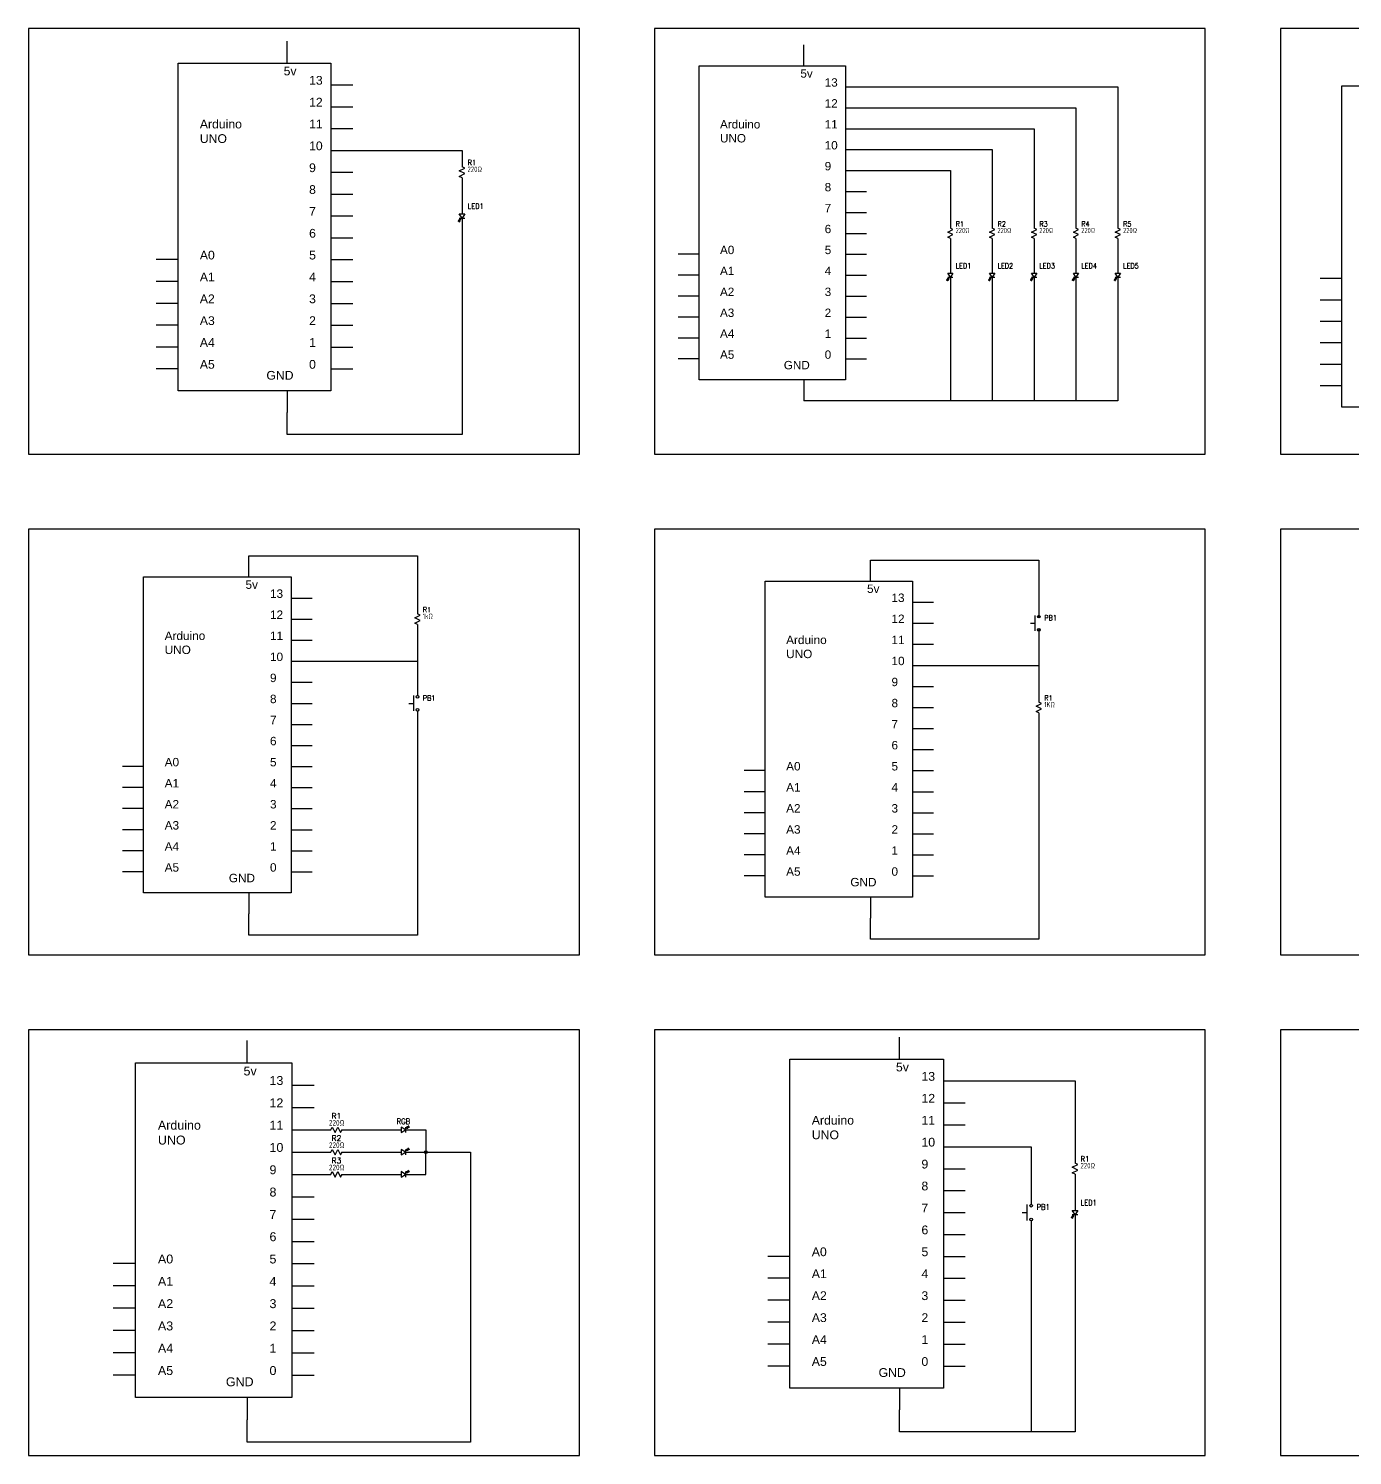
# Model space of a CAD drawing. Header units: inches. Extents: x 0 to 74, y -10 to 48.5.
# Drawn here: x 0 to 26.44, y 20 to 48.5 of the extents above; entities that cross this region are included whole.
import ezdxf
from ezdxf.enums import TextEntityAlignment as Align

# ---------------------------------------------------------------- set-up
doc = ezdxf.new("R2010")
doc.units = ezdxf.units.IN
doc.header["$MEASUREMENT"] = 0
for name, color, linetype in [('MISC', 7, 'Continuous'), ('SYMS', 7, 'Continuous'), ('TAGS', 150, 'Continuous'), ('WIRES', 7, 'Continuous')]:
    doc.layers.add(name, color=color, linetype=linetype)
doc.styles.get("Standard").update_dxf_attribs({"font": 'arial.ttf'})
doc.styles.add('WD', font='romans.shx')

# ---------------------------------------------------------------- blocks, each defined once
blk = doc.blocks.new('VRE1')
for p, q in [((-0.062, 0.031), (0.062, 0.094)), ((0.062, -0.031), (-0.062, 0.031)), ((0.062, 0.094), (0, 0.125)), ((-0.062, -0.094), (0.062, -0.031)), ((0, -0.125), (-0.062, -0.094))]:
    blk.add_line(p, q)
at = {"style": 'WD'}
for tag, p, width in [('INST', (0.219, 0.488), 0.7), ('LOC', (0.219, 0.318), 0.7), ('TAG1', (0.127, 0.162), 0.9), ('RATING1', (0.125, 0.006), 0.7), ('RATING2', (0.125, -0.151), 0.7), ('DESC1', (0.129, -0.307), 0.7), ('DESC2', (0.129, -0.463), 0.7)]:
    blk.add_attdef(tag, p, '', height=0.125, dxfattribs=dict(at, width=width))
at = {"linetype": 'Continuous', "style": 'WD', "flags": 8}
blk.add_attdef('TERM01', text='', height=0.125, dxfattribs=at).set_placement((-0.055, 0.144), align=Align.RIGHT)
at = {"style": 'WD', "flags": 9}
blk.add_attdef('FAMILY', (-0.184, 0.08), '', height=0.01, rotation=90, dxfattribs=at)
at = {"linetype": 'Continuous', "style": 'WD', "flags": 9}
for tag, p in [('CAT', (-0.139, 0.105)), ('MFG', (-0.12, 0.103)), ('ASSYCODE', (-0.094, 0.094))]:
    blk.add_attdef(tag, text='', height=0.01, rotation=90, dxfattribs=at).set_placement(p, align=Align.CENTER)
at = {"color": 7, "style": 'WD', "flags": 1}
for tag, p in [('X2TERM01', (0, 0.125)), ('X8TERM02', (0, -0.125))]:
    blk.add_attdef(tag, p, '', height=0.0125, dxfattribs=at)
at = {"linetype": 'Continuous', "style": 'WD', "flags": 8}
blk.add_attdef('TERM02', text='', height=0.125, dxfattribs=at).set_placement((-0.041, -0.151), align=Align.TOP_RIGHT)
blk = doc.blocks.new('VDI1LED')
h = blk.add_hatch(color=256)
h.dxf.hatch_style = 1
h.paths.add_polyline_path([(-0.09, -0.124), (-0.078, -0.118), (-0.083, -0.114), (-0.088, -0.11)])
h = blk.add_hatch(color=256)
h.dxf.hatch_style = 1
h.paths.add_polyline_path([(-0.069, -0.138), (-0.056, -0.131), (-0.061, -0.128), (-0.066, -0.124)])
for p, q in [((0, -0.047), (-0.062, 0.047)), ((-0.062, 0.047), (0.062, 0.047)), ((0.062, 0.047), (0, -0.047)), ((-0.088, -0.11), (-0.09, -0.124)), ((-0.078, -0.118), (-0.09, -0.124)), ((-0.083, -0.114), (-0.088, -0.11)), ((-0.075, -0.103), (-0.083, -0.114)), ((-0.083, -0.114), (-0.078, -0.118)), ((-0.061, -0.083), (-0.076, -0.087)), ((-0.076, -0.087), (-0.075, -0.103)), ((-0.066, -0.124), (-0.069, -0.138)), ((-0.056, -0.131), (-0.069, -0.138)), ((-0.061, -0.128), (-0.066, -0.124)), ((-0.062, -0.047), (0.062, -0.047)), ((-0.047, -0.062), (-0.061, -0.066)), ((-0.061, -0.066), (-0.061, -0.083)), ((-0.053, -0.116), (-0.061, -0.128)), ((-0.061, -0.128), (-0.056, -0.131)), ((-0.039, -0.096), (-0.054, -0.1)), ((-0.054, -0.1), (-0.053, -0.116)), ((-0.025, -0.075), (-0.039, -0.08)), ((-0.039, -0.08), (-0.039, -0.096))]:
    blk.add_line(p, q)
at = {"style": 'WD'}
for tag, p, width in [('INST', (0.219, 0.488), 0.7), ('LOC', (0.219, 0.318), 0.7), ('TAG1', (0.127, 0.162), 0.9), ('RATING1', (0.125, 0.006), 0.7), ('RATING2', (0.125, -0.151), 0.7), ('DESC1', (0.129, -0.307), 0.7), ('DESC2', (0.129, -0.463), 0.7)]:
    blk.add_attdef(tag, p, '', height=0.125, dxfattribs=dict(at, width=width))
at = {"style": 'WD', "flags": 8}
blk.add_attdef('TERM01', text='', height=0.125, dxfattribs=at).set_placement((-0.055, 0.066), align=Align.RIGHT)
at = {"style": 'WD', "flags": 9}
for tag, p in [('FAMILY', (-0.184, 0.205)), ('WDBLKNAM', (-0.164, 0.205))]:
    blk.add_attdef(tag, p, '', height=0.01, rotation=90, dxfattribs=at)
for tag, p in [('CAT', (-0.139, 0.23)), ('MFG', (-0.12, 0.228)), ('ASSYCODE', (-0.094, 0.219))]:
    blk.add_attdef(tag, text='', height=0.01, rotation=90, dxfattribs=at).set_placement(p, align=Align.CENTER)
at = {"style": 'WD', "flags": 1}
for tag, p in [('X2TERM01', (0, 0.047)), ('X8TERM02', (0, -0.047))]:
    blk.add_attdef(tag, p, '', height=0.0125, dxfattribs=at)
at = {"style": 'WD', "flags": 8}
blk.add_attdef('TERM02', text='', height=0.125, dxfattribs=at).set_placement((-0.041, -0.173), align=Align.TOP_RIGHT)
blk = doc.blocks.new('VPB11')
for p, q in [((-0.202, 0), (-0.094, 0)), ((-0.094, 0.185), (-0.094, -0.18))]:
    blk.add_line(p, q)
for centre in [(0, 0.156), (0, -0.156)]:
    blk.add_circle(centre, 0.0312)
at = {"linetype": 'Continuous', "style": 'WD'}
for tag, height, flags, p in [('TERM01', 0.125, 8, (-0.055, 0.222)), ('MFG', 0.01, 9, (-0.142, -0.088)), ('CAT', 0.01, 9, (-0.142, -0.073))]:
    blk.add_attdef(tag, text='', height=height, dxfattribs=dict(at, flags=flags)).set_placement(p, align=Align.RIGHT)
at = {"style": 'WD'}
for tag, p, width in [('INST', (0.127, 0.39), 0.7), ('LOC', (0.127, 0.221), 0.7), ('TAG1', (0.127, 0.064), 0.9), ('XREF', (0.129, -0.09), 0.7), ('DESC1', (0.129, -0.242), 0.7), ('DESC2', (0.129, -0.398), 0.7)]:
    blk.add_attdef(tag, p, '', height=0.125, dxfattribs=dict(at, width=width))
at = {"color": 7, "style": 'WD'}
for tag, p in [('X4LINK', (-0.266, 0)), ('X1LINK', (0, 0))]:
    blk.add_attdef(tag, p, '', height=0.01, dxfattribs=at)
at = {"color": 7, "style": 'WD', "flags": 1}
for tag, p in [('X2TERM01', (0, 0.188)), ('X8TERM02', (0, -0.188))]:
    blk.add_attdef(tag, p, '', height=0.0125, dxfattribs=at)
at = {"linetype": 'Continuous', "style": 'WD', "flags": 8}
blk.add_attdef('TERM02', text='', height=0.125, dxfattribs=at).set_placement((-0.041, -0.229), align=Align.TOP_RIGHT)
at = {"style": 'WD'}
for tag, flags, p in [('CONTACT', 1, (-0.142, -0.053)), ('FAMILY', 9, (-0.142, -0.036))]:
    blk.add_attdef(tag, text='', height=0.01, dxfattribs=dict(at, flags=flags)).set_placement(p, align=Align.RIGHT)
at = {"linetype": 'Continuous', "style": 'WD', "flags": 9}
blk.add_attdef('ASSYCODE', text='', height=0.01, dxfattribs=at).set_placement((-0.155, -0.106), align=Align.CENTER)
blk = doc.blocks.new('WDDOT')
for radius in [0.03, 0.0187, 0.00929]:
    blk.add_circle((0, 0), radius)
blk = doc.blocks.new('HRE1')
for p, q in [((-0.125, 0), (-0.094, 0.062)), ((-0.094, 0.062), (-0.031, -0.062)), ((-0.031, -0.062), (0.031, 0.062)), ((0.031, 0.062), (0.094, -0.062)), ((0.094, -0.062), (0.125, 0))]:
    blk.add_line(p, q)
at = {"style": 'WD'}
for tag, width, p in [('INST', 0.7, (0, 0.888)), ('DESC1', 0.7, (0, 0.562)), ('LOC', 0.7, (0, 0.719)), ('DESC2', 0.7, (0, 0.406)), ('RATING1', 0.9, (0.006, 0.094))]:
    blk.add_attdef(tag, text='', height=0.125, dxfattribs=dict(at, width=width)).set_placement(p, align=Align.CENTER)
blk.add_attdef('TAG1', text='', height=0.125, dxfattribs=at).set_placement((0, 0.25), align=Align.CENTER)
for tag, p, height, flags in [('X4TERM01', (-0.125, 0), 0.0125, 1), ('X1TERM02', (0.125, 0), 0.0125, 1), ('FAMILY', (0.205, 0.152), 0.01, 9)]:
    blk.add_attdef(tag, p, '', height=height, dxfattribs=dict(at, flags=flags))
at = {"linetype": 'Continuous', "style": 'WD', "flags": 9}
for tag, p in [('ASSYCODE', (0.219, 0.062)), ('MFG', (0.228, 0.089)), ('CAT', (0.23, 0.108))]:
    blk.add_attdef(tag, text='', height=0.01, dxfattribs=at).set_placement(p, align=Align.CENTER)
at = {"linetype": 'Continuous', "style": 'WD', "flags": 8}
blk.add_attdef('TERM01', text='', height=0.125, dxfattribs=at).set_placement((-0.219, -0.031), align=Align.TOP_RIGHT)
at = {"style": 'WD', "width": 0.9}
blk.add_attdef('RATING2', text='', height=0.125, dxfattribs=at).set_placement((0.006, -0.188), align=Align.TOP_CENTER)
at = {"linetype": 'Continuous', "style": 'WD', "flags": 8}
blk.add_attdef('TERM02', text='', height=0.125, dxfattribs=at).set_placement((0.219, -0.031), align=Align.TOP_LEFT)
blk = doc.blocks.new('HDI1LED')
h = blk.add_hatch(color=256)
h.dxf.hatch_style = 1
h.paths.add_polyline_path([(0.109, 0.089), (0.113, 0.084), (0.117, 0.079), (0.123, 0.092)])
h = blk.add_hatch(color=256)
h.dxf.hatch_style = 1
h.paths.add_polyline_path([(0.123, 0.068), (0.127, 0.063), (0.13, 0.058), (0.137, 0.07)])
for p, q in [((0.047, 0), (-0.047, 0.062)), ((-0.047, 0.062), (-0.047, -0.062)), ((-0.047, -0.062), (0.047, 0)), ((0.047, 0.062), (0.047, -0.062)), ((0.061, 0.047), (0.065, 0.062)), ((0.065, 0.062), (0.082, 0.062)), ((0.075, 0.026), (0.079, 0.04)), ((0.079, 0.04), (0.096, 0.04)), ((0.082, 0.062), (0.085, 0.076)), ((0.085, 0.076), (0.101, 0.076)), ((0.096, 0.04), (0.099, 0.055)), ((0.099, 0.055), (0.115, 0.054)), ((0.101, 0.076), (0.113, 0.084)), ((0.109, 0.089), (0.123, 0.092)), ((0.113, 0.084), (0.109, 0.089)), ((0.113, 0.084), (0.117, 0.079)), ((0.115, 0.054), (0.127, 0.063)), ((0.117, 0.079), (0.123, 0.092)), ((0.123, 0.068), (0.137, 0.07)), ((0.127, 0.063), (0.123, 0.068)), ((0.127, 0.063), (0.13, 0.058)), ((0.13, 0.058), (0.137, 0.07))]:
    blk.add_line(p, q)
at = {"style": 'WD'}
for tag, height, width, p in [('INST', 0.1, 0.7, (0, 0.438)), ('LOC', 0.1, 0.7, (0, 0.297)), ('TAG1', 0.125, 0.9, (0, 0.125)), ('RATING1', 0.1, 0.8, (0.006, -0.312)), ('DESC1', 0.125, 0.9, (0, -0.625)), ('DESC2', 0.125, 0.9, (0, -0.781))]:
    blk.add_attdef(tag, text='', height=height, dxfattribs=dict(at, width=width)).set_placement(p, align=Align.CENTER)
for tag, p, height, flags in [('X4TERM01', (-0.047, 0), 0.0125, 1), ('X1TERM02', (0.047, 0), 0.0125, 1), ('FAMILY', (0.205, 0.152), 0.01, 9), ('WDBLKNAM', (0.205, 0.133), 0.01, 9)]:
    blk.add_attdef(tag, p, '', height=height, dxfattribs=dict(at, flags=flags))
at = {"style": 'WD', "flags": 9}
for tag, p in [('ASSYCODE', (0.219, 0.062)), ('MFG', (0.228, 0.089)), ('CAT', (0.23, 0.108))]:
    blk.add_attdef(tag, text='', height=0.01, dxfattribs=at).set_placement(p, align=Align.CENTER)
at = {"style": 'WD', "flags": 8}
blk.add_attdef('TERM01', text='', height=0.125, dxfattribs=at).set_placement((-0.125, -0.031), align=Align.TOP_RIGHT)
blk.add_attdef('TERM02', text='', height=0.125, dxfattribs=at).set_placement((0.109, -0.031), align=Align.TOP_LEFT)
at = {"style": 'WD', "width": 0.8}
blk.add_attdef('RATING2', text='', height=0.1, dxfattribs=at).set_placement((0.006, -0.484), align=Align.BOTTOM_CENTER)

msp = doc.modelspace()

# ---------------------------------------------------------------- linework, layer by layer
for points in [[(0, 40), (11, 40), (11, 48.5), (0, 48.5)], [(12.5, 40), (23.5, 40), (23.5, 48.5), (12.5, 48.5)], [(25, 40), (36, 40), (36, 48.5), (25, 48.5)], [(2.985, 47.811), (6.039, 47.811), (6.039, 41.266), (2.985, 41.266)], [(13.391, 47.755), (16.318, 47.755), (16.318, 41.482), (13.391, 41.482)], [(26.226, 47.356), (29.221, 47.356), (29.221, 40.937), (26.226, 40.937)], [(0, 30), (11, 30), (11, 38.5), (0, 38.5)], [(12.5, 30), (23.5, 30), (23.5, 38.5), (12.5, 38.5)], [(25, 30), (36, 30), (36, 38.5), (25, 38.5)], [(2.298, 37.546), (5.243, 37.546), (5.243, 31.236), (2.298, 31.236)], [(14.71, 37.464), (17.654, 37.464), (17.654, 31.154), (14.71, 31.154)], [(0, 20), (11, 20), (11, 28.5), (0, 28.5)], [(12.5, 20), (23.5, 20), (23.5, 28.5), (12.5, 28.5)], [(25, 20), (36, 20), (36, 28.5), (25, 28.5)], [(2.138, 27.841), (5.258, 27.841), (5.258, 21.157), (2.138, 21.157)], [(15.204, 27.918), (18.27, 27.918), (18.27, 21.347), (15.204, 21.347)]]:
    msp.add_lwpolyline(points, close=True)
at = {"layer": 'WIRES'}
for p, q in [((5.166, 47.811), (5.166, 48.247)), ((15.482, 47.755), (15.482, 48.173)), ((6.039, 47.374), (6.475, 47.374)), ((16.318, 47.336), (16.736, 47.336)), ((16.736, 47.336), (21.755, 47.336)), ((21.755, 47.336), (21.755, 44.514)), ((6.039, 46.938), (6.475, 46.938)), ((16.318, 46.918), (16.736, 46.918)), ((16.736, 46.918), (20.918, 46.918)), ((20.918, 46.918), (20.918, 44.514)), ((6.039, 46.502), (6.475, 46.502)), ((16.318, 46.5), (16.736, 46.5)), ((16.736, 46.5), (20.082, 46.5)), ((20.082, 46.5), (20.082, 44.514)), ((6.039, 46.065), (6.475, 46.065)), ((6.475, 46.065), (8.657, 46.065)), ((8.657, 46.065), (8.657, 45.738)), ((16.318, 46.082), (16.736, 46.082)), ((16.736, 46.082), (19.245, 46.082)), ((19.245, 46.082), (19.245, 44.514)), ((6.039, 45.629), (6.475, 45.629)), ((16.318, 45.664), (16.736, 45.664)), ((16.736, 45.664), (18.409, 45.664)), ((18.409, 45.664), (18.409, 44.514)), ((8.657, 45.52), (8.657, 44.797)), ((6.039, 45.193), (6.475, 45.193)), ((16.318, 45.245), (16.736, 45.245)), ((6.039, 44.756), (6.475, 44.756)), ((16.318, 44.827), (16.736, 44.827)), ((8.657, 44.715), (8.657, 40.393)), ((6.039, 44.32), (6.475, 44.32)), ((16.318, 44.409), (16.736, 44.409)), ((18.409, 44.305), (18.409, 43.612)), ((19.245, 44.305), (19.245, 43.612)), ((20.082, 44.305), (20.082, 43.612)), ((20.918, 44.305), (20.918, 43.612)), ((21.755, 44.305), (21.755, 43.612)), ((13.391, 43.991), (12.973, 43.991)), ((16.318, 43.991), (16.736, 43.991)), ((2.985, 43.884), (2.548, 43.884)), ((6.039, 43.884), (6.475, 43.884)), ((2.985, 43.447), (2.548, 43.447)), ((6.039, 43.447), (6.475, 43.447)), ((13.391, 43.573), (12.973, 43.573)), ((16.318, 43.573), (16.736, 43.573)), ((18.409, 43.534), (18.409, 41.064)), ((19.245, 43.534), (19.245, 41.064)), ((20.082, 43.534), (20.082, 41.064)), ((20.918, 43.534), (20.918, 41.064)), ((21.755, 43.534), (21.755, 41.064)), ((26.226, 43.505), (25.798, 43.505)), ((13.391, 43.155), (12.973, 43.155)), ((16.318, 43.155), (16.736, 43.155)), ((26.226, 43.077), (25.798, 43.077)), ((2.985, 43.011), (2.548, 43.011)), ((6.039, 43.011), (6.475, 43.011)), ((2.985, 42.575), (2.548, 42.575)), ((6.039, 42.575), (6.475, 42.575)), ((13.391, 42.736), (12.973, 42.736)), ((16.318, 42.736), (16.736, 42.736)), ((26.226, 42.649), (25.798, 42.649)), ((13.391, 42.318), (12.973, 42.318)), ((16.318, 42.318), (16.736, 42.318)), ((26.226, 42.221), (25.798, 42.221)), ((2.985, 42.138), (2.548, 42.138)), ((6.039, 42.138), (6.475, 42.138)), ((13.391, 41.9), (12.973, 41.9)), ((16.318, 41.9), (16.736, 41.9)), ((2.985, 41.702), (2.548, 41.702)), ((6.039, 41.702), (6.475, 41.702)), ((26.226, 41.793), (25.798, 41.793)), ((15.482, 41.482), (15.482, 41.064)), ((26.226, 41.365), (25.798, 41.365)), ((5.166, 41.266), (5.166, 40.829)), ((18.409, 41.064), (15.482, 41.064)), ((19.245, 41.064), (18.409, 41.064)), ((20.082, 41.064), (19.245, 41.064)), ((20.918, 41.064), (20.082, 41.064)), ((21.755, 41.064), (20.5, 41.064)), ((5.166, 40.393), (5.166, 40.829)), ((8.657, 40.393), (5.166, 40.393)), ((4.402, 37.546), (4.402, 37.967)), ((4.402, 37.967), (7.767, 37.967)), ((7.767, 37.967), (7.767, 36.81)), ((16.813, 37.464), (16.813, 37.885)), ((16.813, 37.885), (20.178, 37.885)), ((20.178, 37.885), (20.178, 36.728)), ((5.243, 37.125), (5.664, 37.125)), ((17.654, 37.043), (18.075, 37.043)), ((20.178, 37.043), (20.178, 36.78)), ((5.243, 36.705), (5.664, 36.705)), ((7.767, 36.6), (7.767, 35.18)), ((17.654, 36.623), (18.075, 36.623)), ((20.178, 36.518), (20.178, 35.098)), ((5.243, 36.284), (5.664, 36.284)), ((17.654, 36.202), (18.075, 36.202)), ((20.178, 36.465), (20.178, 36.202)), ((5.243, 35.863), (5.664, 35.863)), ((5.664, 35.863), (7.767, 35.863)), ((17.654, 35.781), (18.075, 35.781)), ((18.075, 35.781), (20.178, 35.781)), ((5.243, 35.443), (5.664, 35.443)), ((17.654, 35.361), (18.075, 35.361)), ((20.178, 35.361), (20.178, 35.045)), ((5.243, 35.022), (5.664, 35.022)), ((7.767, 34.864), (7.767, 30.395)), ((17.654, 34.94), (18.075, 34.94)), ((20.178, 34.835), (20.178, 34.519)), ((20.178, 34.782), (20.178, 30.313)), ((5.243, 34.602), (5.664, 34.602)), ((17.654, 34.519), (18.075, 34.519)), ((5.243, 34.181), (5.664, 34.181)), ((17.654, 34.099), (18.075, 34.099)), ((2.298, 33.76), (1.878, 33.76)), ((5.243, 33.76), (5.664, 33.76)), ((14.71, 33.678), (14.289, 33.678)), ((17.654, 33.678), (18.075, 33.678)), ((2.298, 33.34), (1.878, 33.34)), ((5.243, 33.34), (5.664, 33.34)), ((14.71, 33.257), (14.289, 33.257)), ((17.654, 33.257), (18.075, 33.257)), ((2.298, 32.919), (1.878, 32.919)), ((5.243, 32.919), (5.664, 32.919)), ((14.71, 32.837), (14.289, 32.837)), ((17.654, 32.837), (18.075, 32.837)), ((2.298, 32.498), (1.878, 32.498)), ((5.243, 32.498), (5.664, 32.498)), ((14.71, 32.416), (14.289, 32.416)), ((17.654, 32.416), (18.075, 32.416)), ((2.298, 32.078), (1.878, 32.078)), ((5.243, 32.078), (5.664, 32.078)), ((14.71, 31.995), (14.289, 31.995)), ((17.654, 31.995), (18.075, 31.995)), ((2.298, 31.657), (1.878, 31.657)), ((5.243, 31.657), (5.664, 31.657)), ((14.71, 31.575), (14.289, 31.575)), ((17.654, 31.575), (18.075, 31.575)), ((4.402, 31.236), (4.402, 30.816)), ((16.813, 31.154), (16.813, 30.733)), ((4.402, 30.395), (4.402, 30.816)), ((16.813, 30.313), (16.813, 30.733)), ((7.767, 30.395), (4.402, 30.395)), ((20.178, 30.313), (16.813, 30.313)), ((4.366, 27.841), (4.366, 28.287)), ((17.394, 27.918), (17.394, 28.356)), ((5.258, 27.396), (5.703, 27.396)), ((18.27, 27.48), (18.708, 27.48)), ((18.708, 27.48), (20.899, 27.48)), ((20.899, 27.48), (20.899, 25.837)), ((5.258, 26.95), (5.703, 26.95)), ((18.27, 27.042), (18.708, 27.042)), ((18.27, 26.604), (18.708, 26.604)), ((5.258, 26.504), (5.703, 26.504)), ((5.703, 26.504), (6.038, 26.504)), ((6.26, 26.504), (7.444, 26.504)), ((7.528, 26.504), (7.932, 26.504)), ((7.932, 26.504), (7.932, 26.059)), ((5.258, 26.059), (5.703, 26.059)), ((5.703, 26.059), (6.038, 26.059)), ((6.26, 26.059), (7.444, 26.059)), ((7.528, 26.059), (7.932, 26.059)), ((7.932, 26.059), (8.823, 26.059)), ((7.932, 25.613), (7.932, 26.059)), ((8.823, 26.059), (8.823, 20.265)), ((18.27, 26.166), (18.708, 26.166)), ((18.708, 26.166), (20.022, 26.166)), ((20.022, 26.166), (20.022, 25.016)), ((18.27, 25.728), (18.708, 25.728)), ((5.258, 25.613), (5.703, 25.613)), ((5.703, 25.613), (6.038, 25.613)), ((6.26, 25.613), (7.444, 25.613)), ((7.528, 25.613), (7.932, 25.613)), ((20.899, 25.618), (20.899, 24.893)), ((5.258, 25.167), (5.703, 25.167)), ((18.27, 25.29), (18.708, 25.29)), ((18.27, 24.852), (18.708, 24.852)), ((20.899, 24.811), (20.899, 20.471)), ((5.258, 24.722), (5.703, 24.722)), ((20.022, 24.687), (20.022, 20.471)), ((5.258, 24.276), (5.703, 24.276)), ((18.27, 24.414), (18.708, 24.414)), ((15.204, 23.976), (14.766, 23.976)), ((18.27, 23.976), (18.708, 23.976)), ((2.138, 23.831), (1.693, 23.831)), ((5.258, 23.831), (5.703, 23.831)), ((2.138, 23.385), (1.693, 23.385)), ((5.258, 23.385), (5.703, 23.385)), ((15.204, 23.538), (14.766, 23.538)), ((18.27, 23.538), (18.708, 23.538)), ((15.204, 23.099), (14.766, 23.099)), ((18.27, 23.099), (18.708, 23.099)), ((2.138, 22.939), (1.693, 22.939)), ((5.258, 22.939), (5.703, 22.939)), ((15.204, 22.661), (14.766, 22.661)), ((18.27, 22.661), (18.708, 22.661)), ((2.138, 22.494), (1.693, 22.494)), ((5.258, 22.494), (5.703, 22.494)), ((2.138, 22.048), (1.693, 22.048)), ((5.258, 22.048), (5.703, 22.048)), ((15.204, 22.223), (14.766, 22.223)), ((18.27, 22.223), (18.708, 22.223)), ((15.204, 21.785), (14.766, 21.785)), ((18.27, 21.785), (18.708, 21.785)), ((2.138, 21.602), (1.693, 21.602)), ((5.258, 21.602), (5.703, 21.602)), ((4.366, 21.157), (4.366, 20.711)), ((17.394, 21.347), (17.394, 20.909)), ((17.394, 20.471), (17.394, 20.909)), ((4.366, 20.265), (4.366, 20.711)), ((8.823, 20.265), (4.366, 20.265)), ((20.899, 20.471), (17.394, 20.471))]:
    msp.add_line(p, q, dxfattribs=at)

# ---------------------------------------------------------------- block references
at = {"layer": 'SYMS'}
ref = msp.add_blockref('VRE1', (8.657, 45.629), dxfattribs=dict(at, xscale=0.872672899201095, yscale=0.872672899201095, zscale=0.872672899201095))
ref.add_attrib('RATING1', '220Ω', (8.766, 45.634), dxfattribs={"layer": 'MISC', "height": 0.1091, "style": 'WD', "width": 0.7})
ref.add_attrib('TAG1', 'R1', (8.768, 45.77), dxfattribs={"layer": 'TAGS', "height": 0.1091, "style": 'WD', "width": 0.9})
ref = msp.add_blockref('VDI1LED', (8.657, 44.756), dxfattribs=dict(at, xscale=0.872672899201095, yscale=0.872672899201095, zscale=0.872672899201095))
ref.add_attrib('TAG1', 'LED1', (8.768, 44.898), dxfattribs={"layer": 'TAGS', "height": 0.1091, "style": 'WD', "width": 0.9})
ref = msp.add_blockref('VRE1', (18.409, 44.409), dxfattribs=dict(at, xscale=0.836363512195426, yscale=0.836363512195426, zscale=0.836363512195426))
ref.add_attrib('RATING1', '220Ω', (18.514, 44.414), dxfattribs={"layer": 'MISC', "height": 0.1045, "style": 'WD', "width": 0.7})
ref.add_attrib('TAG1', 'R1', (18.515, 44.544), dxfattribs={"layer": 'TAGS', "height": 0.1045, "style": 'WD', "width": 0.9})
ref = msp.add_blockref('VRE1', (19.245, 44.409), dxfattribs=dict(at, xscale=0.836363512195426, yscale=0.836363512195426, zscale=0.836363512195426))
ref.add_attrib('RATING1', '220Ω', (19.35, 44.414), dxfattribs={"layer": 'MISC', "height": 0.1045, "style": 'WD', "width": 0.7})
ref.add_attrib('TAG1', 'R2', (19.352, 44.544), dxfattribs={"layer": 'TAGS', "height": 0.1045, "style": 'WD', "width": 0.9})
ref = msp.add_blockref('VRE1', (20.082, 44.409), dxfattribs=dict(at, xscale=0.836363512195426, yscale=0.836363512195426, zscale=0.836363512195426))
ref.add_attrib('RATING1', '220Ω', (20.186, 44.414), dxfattribs={"layer": 'MISC', "height": 0.1045, "style": 'WD', "width": 0.7})
ref.add_attrib('TAG1', 'R3', (20.188, 44.544), dxfattribs={"layer": 'TAGS', "height": 0.1045, "style": 'WD', "width": 0.9})
ref = msp.add_blockref('VRE1', (20.918, 44.409), dxfattribs=dict(at, xscale=0.836363512195426, yscale=0.836363512195426, zscale=0.836363512195426))
ref.add_attrib('RATING1', '220Ω', (21.023, 44.414), dxfattribs={"layer": 'MISC', "height": 0.1045, "style": 'WD', "width": 0.7})
ref.add_attrib('TAG1', 'R4', (21.024, 44.544), dxfattribs={"layer": 'TAGS', "height": 0.1045, "style": 'WD', "width": 0.9})
ref = msp.add_blockref('VRE1', (21.755, 44.409), dxfattribs=dict(at, xscale=0.836363512195426, yscale=0.836363512195426, zscale=0.836363512195426))
ref.add_attrib('RATING1', '220Ω', (21.859, 44.414), dxfattribs={"layer": 'MISC', "height": 0.1045, "style": 'WD', "width": 0.7})
ref.add_attrib('TAG1', 'R5', (21.861, 44.544), dxfattribs={"layer": 'TAGS', "height": 0.1045, "style": 'WD', "width": 0.9})
ref = msp.add_blockref('VDI1LED', (18.409, 43.573), dxfattribs=dict(at, xscale=0.836363512195426, yscale=0.836363512195426, zscale=0.836363512195426))
ref.add_attrib('TAG1', 'LED1', (18.515, 43.708), dxfattribs={"layer": 'TAGS', "height": 0.1045, "style": 'WD', "width": 0.9})
ref = msp.add_blockref('VDI1LED', (19.245, 43.573), dxfattribs=dict(at, xscale=0.836363512195426, yscale=0.836363512195426, zscale=0.836363512195426))
ref.add_attrib('TAG1', 'LED2', (19.352, 43.708), dxfattribs={"layer": 'TAGS', "height": 0.1045, "style": 'WD', "width": 0.9})
ref = msp.add_blockref('VDI1LED', (20.082, 43.573), dxfattribs=dict(at, xscale=0.836363512195426, yscale=0.836363512195426, zscale=0.836363512195426))
ref.add_attrib('TAG1', 'LED3', (20.188, 43.708), dxfattribs={"layer": 'TAGS', "height": 0.1045, "style": 'WD', "width": 0.9})
ref = msp.add_blockref('VDI1LED', (20.918, 43.573), dxfattribs=dict(at, xscale=0.836363512195426, yscale=0.836363512195426, zscale=0.836363512195426))
ref.add_attrib('TAG1', 'LED4', (21.024, 43.708), dxfattribs={"layer": 'TAGS', "height": 0.1045, "style": 'WD', "width": 0.9})
ref = msp.add_blockref('VDI1LED', (21.755, 43.573), dxfattribs=dict(at, xscale=0.836363512195426, yscale=0.836363512195426, zscale=0.836363512195426))
ref.add_attrib('TAG1', 'LED5', (21.861, 43.708), dxfattribs={"layer": 'TAGS', "height": 0.1045, "style": 'WD', "width": 0.9})
ref = msp.add_blockref('VRE1', (7.767, 36.705), dxfattribs=dict(at, xscale=0.8413280727052851, yscale=0.8413280727052851, zscale=0.8413280727052851))
ref.add_attrib('RATING1', '1kΩ', (7.872, 36.709), dxfattribs={"layer": 'MISC', "height": 0.1052, "style": 'WD', "width": 0.7})
ref.add_attrib('TAG1', 'R1', (7.874, 36.841), dxfattribs={"layer": 'TAGS', "height": 0.1052, "style": 'WD', "width": 0.9})
ref = msp.add_blockref('VPB11', (20.178, 36.623), dxfattribs=dict(at, xscale=0.8413280727052851, yscale=0.8413280727052851, zscale=0.8413280727052851))
ref.add_attrib('TAG1', 'PB1', (20.285, 36.677), dxfattribs={"layer": 'TAGS', "height": 0.1052, "style": 'WD', "width": 0.9})
ref = msp.add_blockref('VPB11', (7.767, 35.022), dxfattribs=dict(at, xscale=0.8413280727052851, yscale=0.8413280727052851, zscale=0.8413280727052851))
ref.add_attrib('TAG1', 'PB1', (7.874, 35.076), dxfattribs={"layer": 'TAGS', "height": 0.1052, "style": 'WD', "width": 0.9})
ref = msp.add_blockref('VRE1', (20.178, 34.94), dxfattribs=dict(at, xscale=0.8413280727052851, yscale=0.8413280727052851, zscale=0.8413280727052851))
ref.add_attrib('RATING1', '1KΩ', (20.284, 34.945), dxfattribs={"layer": 'MISC', "height": 0.1052, "style": 'WD', "width": 0.7})
ref.add_attrib('TAG1', 'R1', (20.285, 35.076), dxfattribs={"layer": 'TAGS', "height": 0.1052, "style": 'WD', "width": 0.9})
ref = msp.add_blockref('HRE1', (6.149, 26.504), dxfattribs=dict(at, xscale=0.8912715035442393, yscale=0.8912715035442393, zscale=0.8912715035442393))
ref.add_attrib('RATING1', '220Ω', dxfattribs={"layer": 'MISC', "height": 0.1114, "style": 'WD', "width": 0.9}).set_placement((6.154, 26.588), align=Align.CENTER)
ref.add_attrib('TAG1', 'R1', dxfattribs={"layer": 'TAGS', "height": 0.1114, "style": 'WD'}).set_placement((6.149, 26.727), align=Align.CENTER)
ref = msp.add_blockref('HDI1LED', (7.486, 26.504), dxfattribs=dict(at, xscale=0.8912715035442393, yscale=0.8912715035442393, zscale=0.8912715035442393))
ref.add_attrib('TAG1', 'RGB', dxfattribs={"layer": 'TAGS', "height": 0.1114, "style": 'WD', "width": 0.9}).set_placement((7.486, 26.616), align=Align.CENTER)
ref = msp.add_blockref('HRE1', (6.149, 26.059), dxfattribs=dict(at, xscale=0.8912715035442393, yscale=0.8912715035442393, zscale=0.8912715035442393))
ref.add_attrib('RATING1', '220Ω', dxfattribs={"layer": 'MISC', "height": 0.1114, "style": 'WD', "width": 0.9}).set_placement((6.154, 26.142), align=Align.CENTER)
ref.add_attrib('TAG1', 'R2', dxfattribs={"layer": 'TAGS', "height": 0.1114, "style": 'WD'}).set_placement((6.149, 26.282), align=Align.CENTER)
ref = msp.add_blockref('HRE1', (6.149, 25.613), dxfattribs=dict(at, xscale=0.8912715035442393, yscale=0.8912715035442393, zscale=0.8912715035442393))
ref.add_attrib('RATING1', '220Ω', dxfattribs={"layer": 'MISC', "height": 0.1114, "style": 'WD', "width": 0.9}).set_placement((6.154, 25.697), align=Align.CENTER)
ref.add_attrib('TAG1', 'R3', dxfattribs={"layer": 'TAGS', "height": 0.1114, "style": 'WD'}).set_placement((6.149, 25.836), align=Align.CENTER)
at = {"layer": 'SYMS', "xscale": 0.8912715035442393, "yscale": 0.8912715035442393, "zscale": 0.8912715035442393}
for name, p in [('HDI1LED', (7.486, 26.059)), ('WDDOT', (7.932, 26.059)), ('HDI1LED', (7.486, 25.613))]:
    msp.add_blockref(name, p, dxfattribs=at)
at = {"layer": 'SYMS'}
ref = msp.add_blockref('VRE1', (20.899, 25.728), dxfattribs=dict(at, xscale=0.8761373960843379, yscale=0.8761373960843379, zscale=0.8761373960843379))
ref.add_attrib('RATING1', '220Ω', (21.008, 25.733), dxfattribs={"layer": 'MISC', "height": 0.1095, "style": 'WD', "width": 0.7})
ref.add_attrib('TAG1', 'R1', (21.01, 25.87), dxfattribs={"layer": 'TAGS', "height": 0.1095, "style": 'WD', "width": 0.9})
ref = msp.add_blockref('VDI1LED', (20.899, 24.852), dxfattribs=dict(at, xscale=0.8761373960843379, yscale=0.8761373960843379, zscale=0.8761373960843379))
ref.add_attrib('TAG1', 'LED1', (21.01, 24.993), dxfattribs={"layer": 'TAGS', "height": 0.1095, "style": 'WD', "width": 0.9})
ref = msp.add_blockref('VPB11', (20.022, 24.852), dxfattribs=dict(at, xscale=0.8761373960843379, yscale=0.8761373960843379, zscale=0.8761373960843379))
ref.add_attrib('TAG1', 'PB1', (20.134, 24.908), dxfattribs={"layer": 'TAGS', "height": 0.1095, "style": 'WD', "width": 0.9})

# ---------------------------------------------------------------- texts
at = {"attachment_point": 1}
for s, width, gutter_width, insert, char_height in [('{\\C256;\\c0;5v}', 0.42662, 0.873, (5.095, 47.739), 0.17453), ('{\\C256;\\c0;5v}', 0.40887, 0.836, (15.414, 47.686), 0.16727), ('{\\C256;\\c0;13}', 0.42662, 0.873, (5.603, 47.553), 0.17453), ('{\\C256;\\c0;13}', 0.40887, 0.836, (15.9, 47.507), 0.16727), ('{\\C256;\\c0;12}', 0.42662, 0.873, (5.603, 47.116), 0.17453), ('{\\C256;\\c0;12}', 0.40887, 0.836, (15.9, 47.089), 0.16727), ('{\\C256;\\c0;Arduino UNO}', 0.42662, 0.873, (3.421, 46.68), 0.17453), ('{\\C256;\\c0;11}', 0.42662, 0.873, (5.603, 46.68), 0.17453), ('{\\C256;\\c0;Arduino UNO}', 0.40887, 0.836, (13.809, 46.671), 0.16727), ('{\\C256;\\c0;11}', 0.40887, 0.836, (15.9, 46.671), 0.16727), ('{\\C256;\\c0;10}', 0.42662, 0.873, (5.603, 46.244), 0.17453), ('{\\C256;\\c0;10}', 0.40887, 0.836, (15.9, 46.253), 0.16727), ('{\\C256;\\c0;9}', 0.42662, 0.873, (5.603, 45.807), 0.17453), ('{\\C256;\\c0;9}', 0.40887, 0.836, (15.9, 45.835), 0.16727), ('{\\C256;\\c0;8}', 0.42662, 0.873, (5.603, 45.371), 0.17453), ('{\\C256;\\c0;8}', 0.40887, 0.836, (15.9, 45.416), 0.16727), ('{\\C256;\\c0;7}', 0.42662, 0.873, (5.603, 44.935), 0.17453), ('{\\C256;\\c0;7}', 0.40887, 0.836, (15.9, 44.998), 0.16727), ('{\\C256;\\c0;6}', 0.42662, 0.873, (5.603, 44.498), 0.17453), ('{\\C256;\\c0;6}', 0.40887, 0.836, (15.9, 44.58), 0.16727), ('{\\C256;\\c0;A0}', 0.42662, 0.873, (3.421, 44.062), 0.17453), ('{\\C256;\\c0;5}', 0.42662, 0.873, (5.603, 44.062), 0.17453), ('{\\C256;\\c0;A0}', 0.40887, 0.836, (13.809, 44.162), 0.16727), ('{\\C256;\\c0;5}', 0.40887, 0.836, (15.9, 44.162), 0.16727), ('{\\C256;\\c0;A1}', 0.42662, 0.873, (3.421, 43.626), 0.17453), ('{\\C256;\\c0;4}', 0.42662, 0.873, (5.603, 43.626), 0.17453), ('{\\C256;\\c0;A1}', 0.40887, 0.836, (13.809, 43.744), 0.16727), ('{\\C256;\\c0;4}', 0.40887, 0.836, (15.9, 43.744), 0.16727), ('{\\C256;\\c0;A2}', 0.40887, 0.836, (13.809, 43.325), 0.16727), ('{\\C256;\\c0;3}', 0.40887, 0.836, (15.9, 43.325), 0.16727), ('{\\C256;\\c0;A2}', 0.42662, 0.873, (3.421, 43.189), 0.17453), ('{\\C256;\\c0;3}', 0.42662, 0.873, (5.603, 43.189), 0.17453), ('{\\C256;\\c0;A3}', 0.42662, 0.873, (3.421, 42.753), 0.17453), ('{\\C256;\\c0;2}', 0.42662, 0.873, (5.603, 42.753), 0.17453), ('{\\C256;\\c0;A3}', 0.40887, 0.836, (13.809, 42.907), 0.16727), ('{\\C256;\\c0;2}', 0.40887, 0.836, (15.9, 42.907), 0.16727), ('{\\C256;\\c0;A4}', 0.40887, 0.836, (13.809, 42.489), 0.16727), ('{\\C256;\\c0;1}', 0.40887, 0.836, (15.9, 42.489), 0.16727), ('{\\C256;\\c0;A4}', 0.42662, 0.873, (3.421, 42.317), 0.17453), ('{\\C256;\\c0;1}', 0.42662, 0.873, (5.603, 42.317), 0.17453), ('{\\C256;\\c0;A5}', 0.40887, 0.836, (13.809, 42.071), 0.16727), ('{\\C256;\\c0;0}', 0.40887, 0.836, (15.9, 42.071), 0.16727), ('{\\C256;\\c0;A5}', 0.42662, 0.873, (3.421, 41.88), 0.17453), ('{\\C256;\\c0;GND}', 0.42662, 0.873, (4.75, 41.661), 0.17453), ('{\\C256;\\c0;0}', 0.42662, 0.873, (5.603, 41.88), 0.17453), ('{\\C256;\\c0;GND}', 0.40887, 0.836, (15.083, 41.861), 0.16727), ('{\\C256;\\c0;5v}', 0.4113, 0.841, (4.333, 37.477), 0.16827), ('{\\C256;\\c0;5v}', 0.4113, 0.841, (16.745, 37.395), 0.16827), ('{\\C256;\\c0;13}', 0.4113, 0.841, (4.822, 37.297), 0.16827), ('{\\C256;\\c0;13}', 0.4113, 0.841, (17.234, 37.215), 0.16827), ('{\\C256;\\c0;12}', 0.4113, 0.841, (4.822, 36.877), 0.16827), ('{\\C256;\\c0;12}', 0.4113, 0.841, (17.234, 36.795), 0.16827), ('{\\C256;\\c0;Arduino UNO}', 0.4113, 0.841, (2.719, 36.456), 0.16827), ('{\\C256;\\c0;11}', 0.4113, 0.841, (4.822, 36.456), 0.16827), ('{\\C256;\\c0;Arduino UNO}', 0.4113, 0.841, (15.13, 36.374), 0.16827), ('{\\C256;\\c0;11}', 0.4113, 0.841, (17.234, 36.374), 0.16827), ('{\\C256;\\c0;10}', 0.4113, 0.841, (4.822, 36.035), 0.16827), ('{\\C256;\\c0;10}', 0.4113, 0.841, (17.234, 35.953), 0.16827), ('{\\C256;\\c0;9}', 0.4113, 0.841, (4.822, 35.615), 0.16827), ('{\\C256;\\c0;9}', 0.4113, 0.841, (17.234, 35.533), 0.16827), ('{\\C256;\\c0;8}', 0.4113, 0.841, (4.822, 35.194), 0.16827), ('{\\C256;\\c0;8}', 0.4113, 0.841, (17.234, 35.112), 0.16827), ('{\\C256;\\c0;7}', 0.4113, 0.841, (4.822, 34.773), 0.16827), ('{\\C256;\\c0;7}', 0.4113, 0.841, (17.234, 34.691), 0.16827), ('{\\C256;\\c0;6}', 0.4113, 0.841, (4.822, 34.353), 0.16827), ('{\\C256;\\c0;6}', 0.4113, 0.841, (17.234, 34.271), 0.16827), ('{\\C256;\\c0;A0}', 0.4113, 0.841, (2.719, 33.932), 0.16827), ('{\\C256;\\c0;5}', 0.4113, 0.841, (4.822, 33.932), 0.16827), ('{\\C256;\\c0;A0}', 0.4113, 0.841, (15.13, 33.85), 0.16827), ('{\\C256;\\c0;5}', 0.4113, 0.841, (17.234, 33.85), 0.16827), ('{\\C256;\\c0;A1}', 0.4113, 0.841, (2.719, 33.511), 0.16827), ('{\\C256;\\c0;4}', 0.4113, 0.841, (4.822, 33.511), 0.16827), ('{\\C256;\\c0;A1}', 0.4113, 0.841, (15.13, 33.429), 0.16827), ('{\\C256;\\c0;4}', 0.4113, 0.841, (17.234, 33.429), 0.16827), ('{\\C256;\\c0;A2}', 0.4113, 0.841, (2.719, 33.091), 0.16827), ('{\\C256;\\c0;3}', 0.4113, 0.841, (4.822, 33.091), 0.16827), ('{\\C256;\\c0;A2}', 0.4113, 0.841, (15.13, 33.009), 0.16827), ('{\\C256;\\c0;3}', 0.4113, 0.841, (17.234, 33.009), 0.16827), ('{\\C256;\\c0;A3}', 0.4113, 0.841, (2.719, 32.67), 0.16827), ('{\\C256;\\c0;2}', 0.4113, 0.841, (4.822, 32.67), 0.16827), ('{\\C256;\\c0;A3}', 0.4113, 0.841, (15.13, 32.588), 0.16827), ('{\\C256;\\c0;2}', 0.4113, 0.841, (17.234, 32.588), 0.16827), ('{\\C256;\\c0;A4}', 0.4113, 0.841, (2.719, 32.249), 0.16827), ('{\\C256;\\c0;1}', 0.4113, 0.841, (4.822, 32.249), 0.16827), ('{\\C256;\\c0;A4}', 0.4113, 0.841, (15.13, 32.167), 0.16827), ('{\\C256;\\c0;1}', 0.4113, 0.841, (17.234, 32.167), 0.16827), ('{\\C256;\\c0;A5}', 0.4113, 0.841, (2.719, 31.829), 0.16827), ('{\\C256;\\c0;0}', 0.4113, 0.841, (4.822, 31.829), 0.16827), ('{\\C256;\\c0;A5}', 0.4113, 0.841, (15.13, 31.747), 0.16827), ('{\\C256;\\c0;0}', 0.4113, 0.841, (17.234, 31.747), 0.16827), ('{\\C256;\\c0;GND}', 0.4113, 0.841, (4, 31.617), 0.16827), ('{\\C256;\\c0;GND}', 0.4113, 0.841, (16.412, 31.535), 0.16827), ('{\\C256;\\c0;5v}', 0.43571, 0.891, (4.294, 27.768), 0.17825), ('{\\C256;\\c0;5v}', 0.42832, 0.876, (17.323, 27.846), 0.17523), ('{\\C256;\\c0;13}', 0.42832, 0.876, (17.832, 27.659), 0.17523), ('{\\C256;\\c0;13}', 0.43571, 0.891, (4.812, 27.578), 0.17825), ('{\\C256;\\c0;12}', 0.43571, 0.891, (4.812, 27.132), 0.17825), ('{\\C256;\\c0;12}', 0.42832, 0.876, (17.832, 27.221), 0.17523), ('{\\C256;\\c0;Arduino UNO}', 0.42832, 0.876, (15.642, 26.783), 0.17523), ('{\\C256;\\c0;Arduino UNO}', 0.43571, 0.891, (2.584, 26.686), 0.17825), ('{\\C256;\\c0;11}', 0.43571, 0.891, (4.812, 26.686), 0.17825), ('{\\C256;\\c0;11}', 0.42832, 0.876, (17.832, 26.783), 0.17523), ('{\\C256;\\c0;10}', 0.43571, 0.891, (4.812, 26.241), 0.17825), ('{\\C256;\\c0;10}', 0.42832, 0.876, (17.832, 26.345), 0.17523), ('{\\C256;\\c0;9}', 0.43571, 0.891, (4.812, 25.795), 0.17825), ('{\\C256;\\c0;9}', 0.42832, 0.876, (17.832, 25.907), 0.17523), ('{\\C256;\\c0;8}', 0.42832, 0.876, (17.832, 25.469), 0.17523), ('{\\C256;\\c0;8}', 0.43571, 0.891, (4.812, 25.35), 0.17825), ('{\\C256;\\c0;7}', 0.43571, 0.891, (4.812, 24.904), 0.17825), ('{\\C256;\\c0;7}', 0.42832, 0.876, (17.832, 25.031), 0.17523), ('{\\C256;\\c0;6}', 0.42832, 0.876, (17.832, 24.593), 0.17523), ('{\\C256;\\c0;6}', 0.43571, 0.891, (4.812, 24.458), 0.17825), ('{\\C256;\\c0;A0}', 0.43571, 0.891, (2.584, 24.013), 0.17825), ('{\\C256;\\c0;5}', 0.43571, 0.891, (4.812, 24.013), 0.17825), ('{\\C256;\\c0;A0}', 0.42832, 0.876, (15.642, 24.155), 0.17523), ('{\\C256;\\c0;5}', 0.42832, 0.876, (17.832, 24.155), 0.17523), ('{\\C256;\\c0;A1}', 0.42832, 0.876, (15.642, 23.717), 0.17523), ('{\\C256;\\c0;4}', 0.42832, 0.876, (17.832, 23.717), 0.17523), ('{\\C256;\\c0;A1}', 0.43571, 0.891, (2.584, 23.567), 0.17825), ('{\\C256;\\c0;4}', 0.43571, 0.891, (4.812, 23.567), 0.17825), ('{\\C256;\\c0;A2}', 0.43571, 0.891, (2.584, 23.121), 0.17825), ('{\\C256;\\c0;3}', 0.43571, 0.891, (4.812, 23.121), 0.17825), ('{\\C256;\\c0;A2}', 0.42832, 0.876, (15.642, 23.279), 0.17523), ('{\\C256;\\c0;3}', 0.42832, 0.876, (17.832, 23.279), 0.17523), ('{\\C256;\\c0;A3}', 0.42832, 0.876, (15.642, 22.84), 0.17523), ('{\\C256;\\c0;2}', 0.42832, 0.876, (17.832, 22.84), 0.17523), ('{\\C256;\\c0;A3}', 0.43571, 0.891, (2.584, 22.676), 0.17825), ('{\\C256;\\c0;2}', 0.43571, 0.891, (4.812, 22.676), 0.17825), ('{\\C256;\\c0;A4}', 0.43571, 0.891, (2.584, 22.23), 0.17825), ('{\\C256;\\c0;1}', 0.43571, 0.891, (4.812, 22.23), 0.17825), ('{\\C256;\\c0;A4}', 0.42832, 0.876, (15.642, 22.402), 0.17523), ('{\\C256;\\c0;1}', 0.42832, 0.876, (17.832, 22.402), 0.17523), ('{\\C256;\\c0;A5}', 0.42832, 0.876, (15.642, 21.964), 0.17523), ('{\\C256;\\c0;0}', 0.42832, 0.876, (17.832, 21.964), 0.17523), ('{\\C256;\\c0;A5}', 0.43571, 0.891, (2.584, 21.785), 0.17825), ('{\\C256;\\c0;0}', 0.43571, 0.891, (4.812, 21.785), 0.17825), ('{\\C256;\\c0;GND}', 0.42832, 0.876, (16.976, 21.744), 0.17523), ('{\\C256;\\c0;GND}', 0.43571, 0.891, (3.941, 21.561), 0.17825)]:
    msp.add_mtext_dynamic_manual_height_columns(s, width=width, gutter_width=gutter_width, heights=[0], dxfattribs=dict(at, insert=insert, char_height=char_height))

doc.saveas('drawing.dxf')
